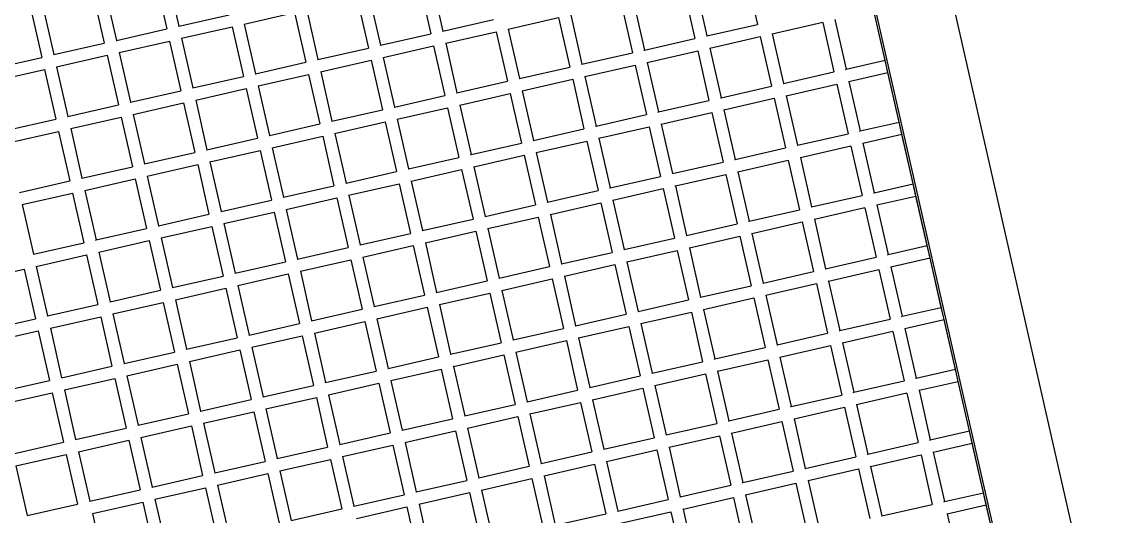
# Model space of a CAD drawing. Header units: inches. Extents: x -1841 to -80, y -100 to 1021.
# Drawn here: x -463.329 to -462.561, y 568.823 to 569.17 of the extents above; entities that cross this region are included whole.
import ezdxf

# ---------------------------------------------------------------- set-up
doc = ezdxf.new("R2010")
doc.units = ezdxf.units.IN
doc.header["$MEASUREMENT"] = 0
doc.layers.add('Edges', color=7, linetype='Continuous')

# ---------------------------------------------------------------- blocks, each defined once
blk = doc.blocks.new('infrared patio heater fr')
at = {"layer": 'Edges'}
for p, q in [((-40, 8.228), (40, 8.228)), ((-40, 6.998), (40, 6.998)), ((38, 6.971), (-38, 6.971)), ((-6.7, 6.971), (-7.514, 6.971)), ((-6.7, 6.329), (-6.7, 6.971)), ((-6.501, 6.971), (-6.7, 6.971)), ((-6.499, 6.329), (-6.501, 6.971)), ((-5.687, 6.971), (-6.501, 6.971)), ((-5.687, 6.329), (-5.687, 6.971)), ((-5.487, 6.971), (-5.687, 6.971)), ((-5.486, 6.329), (-5.487, 6.971)), ((-4.674, 6.971), (-5.487, 6.971)), ((-4.674, 6.329), (-4.674, 6.971)), ((-4.474, 6.971), (-4.674, 6.971)), ((-4.473, 6.329), (-4.474, 6.971)), ((-3.66, 6.971), (-4.474, 6.971)), ((-3.66, 6.329), (-3.66, 6.971)), ((-3.461, 6.971), (-3.66, 6.971)), ((-3.459, 6.329), (-3.461, 6.971)), ((-2.647, 6.971), (-3.461, 6.971)), ((-2.647, 6.329), (-2.647, 6.971)), ((-2.447, 6.971), (-2.647, 6.971)), ((-2.446, 6.329), (-2.447, 6.971)), ((-1.634, 6.971), (-2.447, 6.971)), ((-1.634, 6.329), (-1.634, 6.971)), ((-1.434, 6.971), (-1.634, 6.971)), ((-1.433, 6.329), (-1.434, 6.971)), ((-0.62, 6.971), (-1.434, 6.971)), ((-0.62, 6.329), (-0.62, 6.971)), ((-0.421, 6.971), (-0.62, 6.971)), ((-0.419, 6.329), (-0.421, 6.971)), ((0.393, 6.971), (-0.421, 6.971)), ((0.393, 6.329), (0.393, 6.971)), ((0.593, 6.971), (0.393, 6.971)), ((0.594, 6.329), (0.593, 6.971)), ((1.406, 6.971), (0.593, 6.971)), ((-7.513, 6.329), (-6.7, 6.329)), ((-6.7, 6.318), (-6.7, 6.329)), ((-6.501, 6.325), (-6.499, 6.329)), ((-6.499, 6.329), (-5.687, 6.329)), ((-5.687, 6.318), (-5.687, 6.329)), ((-5.487, 6.325), (-5.486, 6.329)), ((-5.486, 6.329), (-4.674, 6.329)), ((-4.674, 6.318), (-4.674, 6.329)), ((-4.474, 6.325), (-4.473, 6.329)), ((-4.473, 6.329), (-3.66, 6.329)), ((-3.66, 6.318), (-3.66, 6.329)), ((-3.461, 6.325), (-3.459, 6.329)), ((-3.459, 6.329), (-2.647, 6.329)), ((-2.647, 6.318), (-2.647, 6.329)), ((-2.447, 6.325), (-2.446, 6.329)), ((-2.446, 6.329), (-1.634, 6.329)), ((-1.634, 6.318), (-1.634, 6.329)), ((-1.434, 6.325), (-1.433, 6.329)), ((-1.433, 6.329), (-0.62, 6.329)), ((-0.62, 6.318), (-0.62, 6.329)), ((-0.421, 6.325), (-0.419, 6.329)), ((-0.419, 6.329), (0.393, 6.329)), ((0.393, 6.318), (0.393, 6.329)), ((0.593, 6.325), (0.594, 6.329)), ((0.594, 6.329), (1.406, 6.329)), ((-7.513, 5.303), (-7.514, 6.131)), ((-7.511, 6.131), (-6.7, 6.131)), ((-6.7, 5.303), (-6.7, 6.131)), ((-6.499, 5.303), (-6.501, 6.131)), ((-6.498, 6.131), (-5.687, 6.131)), ((-5.687, 5.303), (-5.687, 6.131)), ((-5.486, 5.303), (-5.487, 6.131)), ((-5.485, 6.131), (-4.674, 6.131)), ((-4.674, 5.303), (-4.674, 6.131)), ((-4.473, 5.303), (-4.474, 6.131)), ((-4.471, 6.131), (-3.66, 6.131)), ((-3.66, 5.303), (-3.66, 6.131)), ((-3.459, 5.303), (-3.461, 6.131)), ((-3.458, 6.131), (-2.647, 6.131)), ((-2.647, 5.303), (-2.647, 6.131)), ((-2.446, 5.303), (-2.448, 6.131)), ((-2.445, 6.131), (-1.634, 6.131)), ((-1.634, 5.303), (-1.634, 6.131)), ((-1.433, 5.303), (-1.434, 6.131)), ((-1.431, 6.131), (-0.62, 6.131)), ((-0.62, 5.303), (-0.62, 6.131)), ((-0.419, 5.303), (-0.421, 6.131)), ((-0.418, 6.131), (0.393, 6.131)), ((0.393, 5.303), (0.393, 6.131)), ((-7.514, 5.299), (-7.513, 5.303)), ((-7.513, 5.303), (-6.7, 5.303)), ((-6.7, 5.295), (-6.7, 5.303)), ((-6.501, 5.299), (-6.499, 5.303)), ((-6.499, 5.303), (-5.687, 5.303)), ((-5.687, 5.295), (-5.687, 5.303)), ((-5.487, 5.299), (-5.486, 5.303)), ((-5.486, 5.303), (-4.674, 5.303)), ((-4.674, 5.295), (-4.674, 5.303)), ((-4.474, 5.299), (-4.473, 5.303)), ((-4.473, 5.303), (-3.66, 5.303)), ((-3.66, 5.295), (-3.66, 5.303)), ((-3.461, 5.299), (-3.459, 5.303)), ((-3.459, 5.303), (-2.647, 5.303)), ((-2.647, 5.295), (-2.647, 5.303)), ((-2.447, 5.299), (-2.446, 5.303)), ((-2.446, 5.303), (-1.634, 5.303)), ((-1.634, 5.293), (-1.634, 5.303)), ((-1.434, 5.299), (-1.433, 5.303)), ((-1.433, 5.303), (-0.62, 5.303)), ((-0.62, 5.295), (-0.62, 5.303)), ((-0.421, 5.299), (-0.419, 5.303)), ((-0.419, 5.303), (0.393, 5.303)), ((0.393, 5.295), (0.393, 5.303)), ((-8.528, 5.105), (-7.714, 5.105)), ((-7.714, 4.277), (-7.714, 5.105)), ((-7.515, 5.105), (-6.7, 5.105)), ((-7.513, 4.277), (-7.515, 5.105)), ((-6.7, 4.277), (-6.7, 5.105)), ((-6.502, 5.105), (-5.687, 5.105)), ((-6.499, 4.277), (-6.502, 5.105)), ((-5.687, 4.277), (-5.687, 5.105)), ((-5.488, 5.105), (-4.674, 5.105)), ((-5.486, 4.277), (-5.488, 5.105)), ((-4.674, 4.277), (-4.674, 5.105)), ((-4.474, 5.105), (-3.66, 5.105)), ((-4.473, 4.277), (-4.474, 5.105)), ((-3.66, 4.277), (-3.66, 5.105)), ((-3.461, 5.105), (-2.647, 5.105)), ((-3.459, 4.277), (-3.461, 5.105)), ((-2.647, 4.277), (-2.647, 5.105)), ((-2.447, 5.105), (-1.634, 5.105)), ((-2.446, 4.277), (-2.447, 5.105)), ((-1.634, 4.277), (-1.634, 5.105)), ((-1.434, 5.105), (-0.62, 5.105)), ((-1.433, 4.277), (-1.434, 5.105)), ((-0.62, 4.277), (-0.62, 5.105)), ((-0.421, 5.105), (0.393, 5.105)), ((-0.419, 4.277), (-0.421, 5.105)), ((-8.526, 4.277), (-7.714, 4.277)), ((-7.714, 4.269), (-7.714, 4.277)), ((-7.514, 4.273), (-7.513, 4.277)), ((-7.513, 4.277), (-6.7, 4.277)), ((-6.7, 4.269), (-6.7, 4.277)), ((-6.501, 4.273), (-6.499, 4.277)), ((-6.499, 4.277), (-5.687, 4.277)), ((-5.687, 4.269), (-5.687, 4.277)), ((-5.487, 4.273), (-5.486, 4.277)), ((-5.486, 4.277), (-4.674, 4.277)), ((-4.674, 4.269), (-4.674, 4.277)), ((-4.474, 4.273), (-4.473, 4.277)), ((-4.473, 4.277), (-3.66, 4.277)), ((-3.66, 4.269), (-3.66, 4.277)), ((-3.461, 4.273), (-3.459, 4.277)), ((-3.459, 4.277), (-2.647, 4.277)), ((-2.647, 4.269), (-2.647, 4.277)), ((-2.447, 4.273), (-2.446, 4.277)), ((-2.446, 4.277), (-1.634, 4.277)), ((-1.634, 4.267), (-1.634, 4.277)), ((-1.434, 4.273), (-1.433, 4.277)), ((-1.433, 4.277), (-0.62, 4.277)), ((-0.62, 4.269), (-0.62, 4.277)), ((-0.421, 4.273), (-0.419, 4.277)), ((-0.419, 4.277), (0.393, 4.277)), ((-8.527, 4.079), (-7.714, 4.079)), ((-7.714, 3.251), (-7.714, 4.079)), ((-7.514, 4.079), (-6.7, 4.079)), ((-7.513, 3.251), (-7.514, 4.079)), ((-6.7, 3.251), (-6.7, 4.079)), ((-6.501, 4.079), (-5.687, 4.079)), ((-6.5, 3.251), (-6.501, 4.079)), ((-5.687, 3.251), (-5.687, 4.079)), ((-5.487, 4.079), (-4.674, 4.079)), ((-5.486, 3.251), (-5.487, 4.079)), ((-4.674, 3.251), (-4.674, 4.079)), ((-4.474, 4.079), (-3.66, 4.079)), ((-4.473, 3.251), (-4.474, 4.079)), ((-3.66, 3.251), (-3.66, 4.079)), ((-3.461, 4.079), (-2.647, 4.079)), ((-3.46, 3.251), (-3.461, 4.079)), ((-2.647, 3.251), (-2.647, 4.079)), ((-2.447, 4.079), (-1.634, 4.079)), ((-2.446, 3.251), (-2.447, 4.079)), ((-1.634, 3.251), (-1.634, 4.079)), ((-1.434, 4.079), (-0.62, 4.079)), ((-1.433, 3.251), (-1.434, 4.079)), ((-0.62, 3.251), (-0.62, 4.079)), ((-0.421, 4.079), (0.393, 4.079)), ((-0.42, 3.251), (-0.421, 4.079)), ((-8.526, 3.251), (-7.714, 3.251)), ((-7.714, 3.242), (-7.714, 3.251)), ((-7.514, 3.245), (-7.513, 3.251)), ((-7.513, 3.251), (-6.7, 3.251)), ((-6.7, 3.242), (-6.7, 3.251)), ((-6.501, 3.245), (-6.5, 3.251)), ((-6.5, 3.251), (-5.687, 3.251)), ((-5.687, 3.242), (-5.687, 3.251)), ((-5.487, 3.245), (-5.486, 3.251)), ((-5.486, 3.251), (-4.674, 3.251)), ((-4.674, 3.242), (-4.674, 3.251)), ((-4.474, 3.245), (-4.473, 3.251)), ((-4.473, 3.251), (-3.66, 3.251)), ((-3.66, 3.242), (-3.66, 3.251)), ((-3.461, 3.245), (-3.46, 3.251)), ((-3.46, 3.251), (-2.647, 3.251)), ((-2.647, 3.242), (-2.647, 3.251)), ((-2.447, 3.245), (-2.446, 3.251)), ((-2.446, 3.251), (-1.634, 3.251)), ((-1.634, 3.242), (-1.634, 3.251)), ((-1.434, 3.245), (-1.433, 3.251)), ((-1.433, 3.251), (-0.62, 3.251)), ((-0.62, 3.242), (-0.62, 3.251)), ((-0.421, 3.245), (-0.42, 3.251)), ((-0.42, 3.251), (0.393, 3.251)), ((-8.527, 3.053), (-7.714, 3.053)), ((-7.714, 2.225), (-7.714, 3.053)), ((-7.514, 3.053), (-6.7, 3.053)), ((-7.513, 2.225), (-7.514, 3.053)), ((-6.7, 2.225), (-6.7, 3.053)), ((-6.501, 3.053), (-5.687, 3.053)), ((-6.5, 2.225), (-6.501, 3.053)), ((-5.687, 2.225), (-5.687, 3.053)), ((-5.487, 3.053), (-4.674, 3.053)), ((-5.486, 2.225), (-5.487, 3.053)), ((-4.674, 2.225), (-4.674, 3.053)), ((-4.474, 3.053), (-3.66, 3.053)), ((-4.473, 2.225), (-4.474, 3.053)), ((-3.66, 2.225), (-3.66, 3.053)), ((-3.461, 3.053), (-2.647, 3.053)), ((-3.46, 2.225), (-3.461, 3.053)), ((-2.647, 2.225), (-2.647, 3.053)), ((-2.447, 3.053), (-1.634, 3.053)), ((-2.446, 2.225), (-2.447, 3.053)), ((-1.634, 2.225), (-1.634, 3.053)), ((-1.434, 3.053), (-0.62, 3.053)), ((-1.433, 2.225), (-1.434, 3.053)), ((-0.62, 2.225), (-0.62, 3.053)), ((-0.421, 3.053), (0.393, 3.053)), ((-0.42, 2.225), (-0.421, 3.053)), ((-8.526, 2.225), (-7.714, 2.225)), ((-7.714, 2.217), (-7.714, 2.225)), ((-7.514, 2.221), (-7.513, 2.225)), ((-7.513, 2.225), (-6.7, 2.225)), ((-6.7, 2.218), (-6.7, 2.225)), ((-6.501, 2.221), (-6.5, 2.225)), ((-6.5, 2.225), (-5.687, 2.225)), ((-5.687, 2.218), (-5.687, 2.225)), ((-5.487, 2.221), (-5.486, 2.225)), ((-5.486, 2.225), (-4.674, 2.225)), ((-4.674, 2.218), (-4.674, 2.225)), ((-4.474, 2.221), (-4.473, 2.225)), ((-4.473, 2.225), (-3.66, 2.225)), ((-3.66, 2.218), (-3.66, 2.225)), ((-3.461, 2.221), (-3.46, 2.225)), ((-3.46, 2.225), (-2.647, 2.225)), ((-2.647, 2.218), (-2.647, 2.225)), ((-2.447, 2.221), (-2.446, 2.225)), ((-2.446, 2.225), (-1.634, 2.225)), ((-1.634, 2.218), (-1.634, 2.225)), ((-1.434, 2.221), (-1.433, 2.225)), ((-1.433, 2.225), (-0.62, 2.225)), ((-0.62, 2.218), (-0.62, 2.225)), ((-0.421, 2.221), (-0.42, 2.225)), ((-0.42, 2.225), (0.393, 2.225)), ((-8.527, 2.027), (-7.714, 2.027)), ((-8.526, 1.199), (-8.527, 2.027)), ((-7.714, 1.199), (-7.714, 2.027)), ((-7.514, 2.027), (-6.7, 2.027)), ((-7.513, 1.199), (-7.514, 2.027)), ((-6.7, 1.199), (-6.7, 2.027)), ((-6.501, 2.027), (-5.687, 2.027)), ((-6.5, 1.199), (-6.501, 2.027)), ((-5.687, 1.199), (-5.687, 2.027)), ((-5.487, 2.027), (-4.674, 2.027)), ((-5.486, 1.199), (-5.487, 2.027)), ((-4.674, 1.199), (-4.674, 2.027)), ((-4.474, 2.027), (-3.66, 2.027)), ((-4.473, 1.199), (-4.474, 2.027)), ((-3.66, 1.199), (-3.66, 2.027)), ((-3.461, 2.027), (-2.647, 2.027)), ((-3.46, 1.199), (-3.461, 2.027)), ((-2.647, 1.199), (-2.647, 2.027)), ((-2.447, 2.027), (-1.634, 2.027)), ((-2.446, 1.199), (-2.447, 2.027)), ((-1.634, 1.199), (-1.634, 2.027)), ((-1.434, 2.027), (-0.62, 2.027)), ((-1.433, 1.199), (-1.434, 2.027)), ((-0.62, 1.199), (-0.62, 2.027)), ((-0.421, 2.027), (0.393, 2.027)), ((-0.42, 1.199), (-0.421, 2.027)), ((-8.527, 1.196), (-8.526, 1.199)), ((-8.526, 1.199), (-7.714, 1.199)), ((-7.714, 1.193), (-7.714, 1.199)), ((-7.514, 1.196), (-7.513, 1.199)), ((-7.513, 1.199), (-6.7, 1.199)), ((-6.7, 1.193), (-6.7, 1.199)), ((-6.501, 1.196), (-6.5, 1.199)), ((-6.5, 1.199), (-5.687, 1.199)), ((-5.687, 1.193), (-5.687, 1.199)), ((-5.487, 1.196), (-5.486, 1.199)), ((-5.486, 1.199), (-4.674, 1.199)), ((-4.674, 1.193), (-4.674, 1.199)), ((-4.474, 1.196), (-4.473, 1.199)), ((-4.473, 1.199), (-3.66, 1.199)), ((-3.66, 1.193), (-3.66, 1.199)), ((-3.461, 1.196), (-3.46, 1.199)), ((-3.46, 1.199), (-2.647, 1.199)), ((-2.647, 1.193), (-2.647, 1.199)), ((-2.447, 1.196), (-2.446, 1.199)), ((-2.446, 1.199), (-1.634, 1.199)), ((-1.634, 1.193), (-1.634, 1.199)), ((-1.434, 1.196), (-1.433, 1.199)), ((-1.433, 1.199), (-0.62, 1.199)), ((-0.62, 1.193), (-0.62, 1.199)), ((-8.727, 0.173), (-8.727, 1.001)), ((-8.527, 1.001), (-7.714, 1.001)), ((-8.526, 0.173), (-8.527, 1.001)), ((-7.714, 0.173), (-7.714, 1.001)), ((-7.514, 1.001), (-6.7, 1.001)), ((-7.513, 0.173), (-7.514, 1.001)), ((-6.7, 0.173), (-6.7, 1.001)), ((-6.501, 1.001), (-5.687, 1.001)), ((-6.5, 0.173), (-6.501, 1.001)), ((-5.687, 0.173), (-5.687, 1.001)), ((-5.487, 1.001), (-4.674, 1.001)), ((-5.486, 0.173), (-5.487, 1.001)), ((-4.674, 0.173), (-4.674, 1.001)), ((-4.474, 1.001), (-3.66, 1.001)), ((-4.473, 0.173), (-4.474, 1.001)), ((-3.66, 0.173), (-3.66, 1.001)), ((-3.461, 1.001), (-2.647, 1.001)), ((-3.46, 0.173), (-3.461, 1.001)), ((-2.647, 0.173), (-2.647, 1.001)), ((-2.447, 1.001), (-1.634, 1.001)), ((-2.446, 0.173), (-2.447, 1.001)), ((-1.634, 0.173), (-1.634, 1.001)), ((-1.434, 1.001), (-0.62, 1.001)), ((-1.433, 0.173), (-1.434, 1.001)), ((-0.62, 0.173), (-0.62, 1.001)), ((-9.54, 0.173), (-8.727, 0.173)), ((-8.727, 0.167), (-8.727, 0.173)), ((-8.527, 0.17), (-8.526, 0.173)), ((-8.526, 0.173), (-7.714, 0.173)), ((-7.714, 0.167), (-7.714, 0.173)), ((-7.514, 0.17), (-7.513, 0.173)), ((-7.513, 0.173), (-6.7, 0.173)), ((-6.7, 0.167), (-6.7, 0.173)), ((-6.501, 0.17), (-6.5, 0.173)), ((-6.5, 0.173), (-5.687, 0.173)), ((-5.687, 0.167), (-5.687, 0.173)), ((-5.487, 0.17), (-5.486, 0.173)), ((-5.486, 0.173), (-4.674, 0.173)), ((-4.674, 0.167), (-4.674, 0.173)), ((-4.474, 0.17), (-4.473, 0.173)), ((-4.473, 0.173), (-3.66, 0.173)), ((-3.66, 0.167), (-3.66, 0.173)), ((-3.461, 0.17), (-3.46, 0.173)), ((-3.46, 0.173), (-2.647, 0.173)), ((-2.647, 0.167), (-2.647, 0.173)), ((-2.447, 0.17), (-2.446, 0.173)), ((-2.446, 0.173), (-1.634, 0.173)), ((-1.634, 0.167), (-1.634, 0.173)), ((-1.434, 0.17), (-1.433, 0.173)), ((-1.433, 0.173), (-0.62, 0.173)), ((-9.541, -0.026), (-8.727, -0.025)), ((-8.727, -0.853), (-8.727, -0.025)), ((-8.527, -0.026), (-7.714, -0.025)), ((-8.526, -0.853), (-8.527, -0.026)), ((-7.714, -0.853), (-7.714, -0.025)), ((-7.514, -0.026), (-6.7, -0.025)), ((-7.512, -0.853), (-7.514, -0.026)), ((-6.7, -0.853), (-6.7, -0.025)), ((-6.501, -0.026), (-5.687, -0.025)), ((-6.499, -0.853), (-6.501, -0.026)), ((-5.687, -0.853), (-5.687, -0.025)), ((-5.487, -0.026), (-4.674, -0.025)), ((-5.486, -0.853), (-5.487, -0.026)), ((-4.674, -0.853), (-4.674, -0.025)), ((-4.474, -0.026), (-3.66, -0.025)), ((-4.472, -0.853), (-4.474, -0.026)), ((-3.66, -0.853), (-3.66, -0.025)), ((-3.461, -0.026), (-2.647, -0.025)), ((-3.459, -0.853), (-3.461, -0.026)), ((-2.647, -0.853), (-2.647, -0.025)), ((-2.447, -0.026), (-1.634, -0.025)), ((-2.446, -0.853), (-2.447, -0.026)), ((-1.634, -0.853), (-1.634, -0.025)), ((-1.434, -0.026), (-0.62, -0.025)), ((-1.432, -0.853), (-1.434, -0.026)), ((-9.539, -0.853), (-8.727, -0.853)), ((-8.727, -0.859), (-8.727, -0.853)), ((-8.527, -0.855), (-8.526, -0.853)), ((-8.526, -0.853), (-7.714, -0.853)), ((-7.714, -0.859), (-7.714, -0.853)), ((-7.514, -0.855), (-7.512, -0.853)), ((-7.512, -0.853), (-6.7, -0.853)), ((-6.7, -0.859), (-6.7, -0.853)), ((-6.501, -0.855), (-6.499, -0.853)), ((-6.499, -0.853), (-5.687, -0.853)), ((-5.687, -0.859), (-5.687, -0.853)), ((-5.487, -0.855), (-5.486, -0.853)), ((-5.486, -0.853), (-4.674, -0.853)), ((-4.674, -0.859), (-4.674, -0.853)), ((-4.474, -0.855), (-4.472, -0.853)), ((-4.472, -0.853), (-3.66, -0.853)), ((-3.66, -0.859), (-3.66, -0.853)), ((-3.461, -0.855), (-3.459, -0.853)), ((-3.459, -0.853), (-2.647, -0.853)), ((-2.647, -0.859), (-2.647, -0.853)), ((-2.447, -0.855), (-2.446, -0.853)), ((-2.446, -0.853), (-1.634, -0.853)), ((-1.634, -0.859), (-1.634, -0.853)), ((-1.434, -0.855), (-1.432, -0.853)), ((-1.432, -0.853), (-0.62, -0.853)), ((-9.541, -1.052), (-8.727, -1.051)), ((-8.727, -1.879), (-8.727, -1.051)), ((-8.527, -1.052), (-7.714, -1.051)), ((-8.527, -1.881), (-8.527, -1.052)), ((-7.714, -1.879), (-7.714, -1.051)), ((-7.514, -1.052), (-6.7, -1.051)), ((-7.514, -1.881), (-7.514, -1.052)), ((-6.7, -1.879), (-6.7, -1.051)), ((-6.501, -1.052), (-5.687, -1.051)), ((-6.501, -1.881), (-6.501, -1.052)), ((-5.687, -1.879), (-5.687, -1.051)), ((-5.487, -1.052), (-4.674, -1.051)), ((-5.487, -1.881), (-5.487, -1.052)), ((-4.674, -1.879), (-4.674, -1.051)), ((-4.474, -1.052), (-3.66, -1.051)), ((-4.474, -1.881), (-4.474, -1.052)), ((-3.66, -1.879), (-3.66, -1.051)), ((-3.461, -1.052), (-2.647, -1.051)), ((-3.461, -1.881), (-3.461, -1.052)), ((-2.647, -1.879), (-2.647, -1.051)), ((-2.447, -1.052), (-1.634, -1.051)), ((-2.447, -1.881), (-2.447, -1.052)), ((-1.634, -1.879), (-1.634, -1.051)), ((-1.434, -1.052), (-0.62, -1.051)), ((-1.434, -1.881), (-1.434, -1.052)), ((-9.538, -1.879), (-8.727, -1.879)), ((-8.727, -1.884), (-8.727, -1.879)), ((-8.525, -1.879), (-7.714, -1.879)), ((-7.714, -1.884), (-7.714, -1.879)), ((-7.511, -1.879), (-6.7, -1.879)), ((-6.7, -1.884), (-6.7, -1.879)), ((-6.498, -1.879), (-5.687, -1.879)), ((-5.687, -1.884), (-5.687, -1.879)), ((-5.485, -1.879), (-4.674, -1.879)), ((-4.674, -1.884), (-4.674, -1.879)), ((-4.471, -1.879), (-3.66, -1.879)), ((-3.66, -1.884), (-3.66, -1.879)), ((-3.458, -1.879), (-2.647, -1.879)), ((-2.647, -1.884), (-2.647, -1.879)), ((-2.445, -1.879), (-1.634, -1.879)), ((-1.634, -1.884), (-1.634, -1.879)), ((-1.431, -1.879), (-0.62, -1.879)), ((-9.541, -2.905), (-9.541, -2.077)), ((-9.541, -2.077), (-8.727, -2.077)), ((-8.727, -2.905), (-8.727, -2.077)), ((-8.527, -2.905), (-8.527, -2.077)), ((-8.527, -2.077), (-7.714, -2.077)), ((-7.714, -2.905), (-7.714, -2.077)), ((-7.514, -2.905), (-7.514, -2.077)), ((-7.514, -2.077), (-6.7, -2.077)), ((-6.7, -2.905), (-6.7, -2.077)), ((-6.501, -2.905), (-6.501, -2.077)), ((-6.501, -2.077), (-5.687, -2.077)), ((-5.687, -2.905), (-5.687, -2.077)), ((-5.487, -2.905), (-5.487, -2.077)), ((-5.487, -2.077), (-4.674, -2.077)), ((-4.674, -2.905), (-4.674, -2.077)), ((-4.474, -2.905), (-4.474, -2.077)), ((-4.474, -2.077), (-3.66, -2.077)), ((-3.66, -2.905), (-3.66, -2.077)), ((-3.461, -2.905), (-3.461, -2.077)), ((-3.461, -2.077), (-2.647, -2.077)), ((-2.647, -2.905), (-2.647, -2.077)), ((-2.447, -2.905), (-2.447, -2.077)), ((-2.447, -2.077), (-1.634, -2.077)), ((-1.634, -2.905), (-1.634, -2.077)), ((-1.434, -2.905), (-1.434, -2.077)), ((-1.434, -2.077), (-0.62, -2.077)), ((-9.541, -2.905), (-8.727, -2.905)), ((-8.727, -2.909), (-8.727, -2.905)), ((-8.527, -2.905), (-7.714, -2.905)), ((-7.714, -2.909), (-7.714, -2.905)), ((-7.514, -2.905), (-6.7, -2.905)), ((-6.7, -2.909), (-6.7, -2.905)), ((-6.501, -2.905), (-5.687, -2.905)), ((-5.687, -2.909), (-5.687, -2.905)), ((-5.487, -2.905), (-4.674, -2.905)), ((-4.674, -2.909), (-4.674, -2.905)), ((-4.474, -2.905), (-3.66, -2.905)), ((-3.66, -2.909), (-3.66, -2.905)), ((-3.461, -2.905), (-2.647, -2.905)), ((-2.647, -2.909), (-2.647, -2.905)), ((-2.447, -2.905), (-1.634, -2.905)), ((-1.634, -2.909), (-1.634, -2.905)), ((-9.74, -3.931), (-9.74, -3.103)), ((-9.541, -3.931), (-9.541, -3.103)), ((-9.541, -3.103), (-8.727, -3.103)), ((-8.727, -3.931), (-8.727, -3.103)), ((-8.527, -3.931), (-8.527, -3.103)), ((-8.527, -3.103), (-7.714, -3.103)), ((-7.714, -3.931), (-7.714, -3.103)), ((-7.514, -3.931), (-7.514, -3.103)), ((-7.514, -3.103), (-6.7, -3.103)), ((-6.7, -3.931), (-6.7, -3.103)), ((-6.501, -3.931), (-6.501, -3.103)), ((-6.501, -3.103), (-5.687, -3.103)), ((-5.687, -3.931), (-5.687, -3.103)), ((-5.487, -3.931), (-5.487, -3.103)), ((-5.487, -3.103), (-4.674, -3.103)), ((-4.674, -3.931), (-4.674, -3.103)), ((-4.474, -3.931), (-4.474, -3.103)), ((-4.474, -3.103), (-3.66, -3.103)), ((-3.66, -3.931), (-3.66, -3.103)), ((-3.461, -3.931), (-3.461, -3.103)), ((-3.461, -3.103), (-2.647, -3.103)), ((-2.647, -3.931), (-2.647, -3.103)), ((-2.447, -3.931), (-2.447, -3.103)), ((-2.447, -3.103), (-1.634, -3.103)), ((-1.634, -3.931), (-1.634, -3.103)), ((-10.554, -3.931), (-9.74, -3.931)), ((-9.74, -3.936), (-9.74, -3.931)), ((-9.541, -3.931), (-8.727, -3.931)), ((-8.727, -3.936), (-8.727, -3.931)), ((-8.527, -3.931), (-7.714, -3.931)), ((-7.714, -3.936), (-7.714, -3.931)), ((-7.514, -3.931), (-6.7, -3.931)), ((-6.7, -3.936), (-6.7, -3.931)), ((-6.501, -3.931), (-5.687, -3.931)), ((-5.687, -3.936), (-5.687, -3.931)), ((-5.487, -3.931), (-4.674, -3.931)), ((-4.674, -3.936), (-4.674, -3.931)), ((-4.474, -3.931), (-3.66, -3.931)), ((-3.66, -3.936), (-3.66, -3.931)), ((-3.461, -3.931), (-2.647, -3.931)), ((-2.647, -3.936), (-2.647, -3.931)), ((-2.447, -3.931), (-1.634, -3.931)), ((-10.554, -4.129), (-9.74, -4.129)), ((-9.74, -4.957), (-9.74, -4.129)), ((-9.541, -4.957), (-9.541, -4.129)), ((-9.541, -4.129), (-8.727, -4.129)), ((-8.727, -4.957), (-8.727, -4.129)), ((-8.527, -4.957), (-8.527, -4.129)), ((-8.527, -4.129), (-7.714, -4.129)), ((-7.714, -4.957), (-7.714, -4.129)), ((-7.514, -4.957), (-7.514, -4.129)), ((-7.514, -4.129), (-6.7, -4.129)), ((-6.7, -4.957), (-6.7, -4.129)), ((-6.501, -4.957), (-6.501, -4.129)), ((-6.501, -4.129), (-5.687, -4.129)), ((-5.687, -4.957), (-5.687, -4.129)), ((-5.487, -4.957), (-5.487, -4.129)), ((-5.487, -4.129), (-4.674, -4.129)), ((-4.674, -4.957), (-4.674, -4.129)), ((-4.474, -4.957), (-4.474, -4.129)), ((-4.474, -4.129), (-3.66, -4.129)), ((-3.66, -4.957), (-3.66, -4.129)), ((-3.461, -4.957), (-3.461, -4.129)), ((-3.461, -4.129), (-2.647, -4.129)), ((-2.647, -4.957), (-2.647, -4.129)), ((-2.447, -4.957), (-2.447, -4.129)), ((-2.447, -4.129), (-1.634, -4.129)), ((-10.554, -4.957), (-9.74, -4.957)), ((-9.74, -4.963), (-9.74, -4.957)), ((-9.541, -4.957), (-8.727, -4.957)), ((-8.727, -4.963), (-8.727, -4.957)), ((-8.527, -4.957), (-7.714, -4.957)), ((-7.714, -4.963), (-7.714, -4.957)), ((-7.514, -4.957), (-6.7, -4.957)), ((-6.7, -4.963), (-6.7, -4.957)), ((-6.501, -4.957), (-5.687, -4.957)), ((-5.687, -4.963), (-5.687, -4.957)), ((-5.487, -4.957), (-4.674, -4.957)), ((-4.674, -4.963), (-4.674, -4.957)), ((-4.474, -4.957), (-3.66, -4.957)), ((-3.66, -4.963), (-3.66, -4.957)), ((-3.461, -4.957), (-2.647, -4.957)), ((-2.647, -4.963), (-2.647, -4.957)), ((-2.447, -4.957), (-1.634, -4.957)), ((-10.554, -5.155), (-9.74, -5.155)), ((-9.74, -5.983), (-9.74, -5.155)), ((-9.541, -5.983), (-9.541, -5.155)), ((-9.541, -5.155), (-8.727, -5.155)), ((-8.727, -5.983), (-8.727, -5.155)), ((-8.527, -5.983), (-8.527, -5.155)), ((-8.527, -5.155), (-7.714, -5.155)), ((-7.714, -5.983), (-7.714, -5.155)), ((-7.514, -5.983), (-7.514, -5.155)), ((-7.514, -5.155), (-6.7, -5.155)), ((-6.7, -5.983), (-6.7, -5.155)), ((-6.501, -5.983), (-6.501, -5.155)), ((-6.501, -5.155), (-5.687, -5.155)), ((-5.687, -5.983), (-5.687, -5.155)), ((-5.487, -5.983), (-5.487, -5.155)), ((-5.487, -5.155), (-4.674, -5.155)), ((-4.674, -5.983), (-4.674, -5.155)), ((-4.474, -5.983), (-4.474, -5.155)), ((-4.474, -5.155), (-3.66, -5.155)), ((-3.66, -5.983), (-3.66, -5.155)), ((-3.461, -5.983), (-3.461, -5.155)), ((-3.461, -5.155), (-2.647, -5.155)), ((-2.647, -5.983), (-2.647, -5.155)), ((-2.447, -5.983), (-2.447, -5.155)), ((-2.447, -5.155), (-1.634, -5.155)), ((-10.554, -5.983), (-9.74, -5.983)), ((-9.74, -5.989), (-9.74, -5.983)), ((-9.541, -5.983), (-8.727, -5.983)), ((-8.727, -5.989), (-8.727, -5.983)), ((-8.527, -5.983), (-7.714, -5.983)), ((-7.714, -5.989), (-7.714, -5.983)), ((-7.514, -5.983), (-6.7, -5.983)), ((-6.7, -5.989), (-6.7, -5.983)), ((-6.501, -5.983), (-5.687, -5.983)), ((-5.687, -5.989), (-5.687, -5.983)), ((-5.487, -5.983), (-4.674, -5.983)), ((-4.674, -5.989), (-4.674, -5.983)), ((-4.474, -5.983), (-3.66, -5.983)), ((-3.66, -5.989), (-3.66, -5.983)), ((-3.461, -5.983), (-2.647, -5.983)), ((-2.647, -5.989), (-2.647, -5.983)), ((-2.447, -5.983), (-1.634, -5.983)), ((-10.554, -6.182), (-9.74, -6.182)), ((-9.74, -7.009), (-9.74, -6.182)), ((-9.541, -7.009), (-9.541, -6.182)), ((-9.541, -6.182), (-8.727, -6.182)), ((-8.727, -7.009), (-8.727, -6.182)), ((-8.527, -7.009), (-8.527, -6.182)), ((-8.527, -6.182), (-7.714, -6.182)), ((-7.714, -7.009), (-7.714, -6.182)), ((-7.514, -7.009), (-7.514, -6.182)), ((-7.514, -6.182), (-6.7, -6.182)), ((-6.7, -7.009), (-6.7, -6.182)), ((-6.501, -7.009), (-6.501, -6.182)), ((-6.501, -6.182), (-5.687, -6.182)), ((-5.687, -7.009), (-5.687, -6.182)), ((-5.487, -7.009), (-5.487, -6.182)), ((-5.487, -6.182), (-4.674, -6.182)), ((-4.674, -7.009), (-4.674, -6.182)), ((-4.474, -7.009), (-4.474, -6.182)), ((-4.474, -6.182), (-3.66, -6.182)), ((-3.66, -7.009), (-3.66, -6.182)), ((-3.461, -7.009), (-3.461, -6.182)), ((-3.461, -6.182), (-2.647, -6.182)), ((-2.647, -7.009), (-2.647, -6.182)), ((-2.447, -7.009), (-2.447, -6.182)), ((-2.447, -6.182), (-1.634, -6.182)), ((-7.514, -7.009), (-6.7, -7.009)), ((-6.7, -7.012), (-6.7, -7.009)), ((-6.501, -7.009), (-5.687, -7.009)), ((-5.687, -7.012), (-5.687, -7.009)), ((-5.487, -7.009), (-4.674, -7.009)), ((-4.674, -7.012), (-4.674, -7.009)), ((-4.474, -7.009), (-3.66, -7.009)), ((-3.66, -7.012), (-3.66, -7.009)), ((-3.461, -7.009), (-2.647, -7.009)), ((-2.647, -7.012), (-2.647, -7.009)), ((-2.447, -7.009), (-1.634, -7.009)), ((-6.501, -7.208), (-5.687, -7.207)), ((-6.501, -8.035), (-6.501, -7.208)), ((-5.687, -8.035), (-5.687, -7.207)), ((-5.487, -7.208), (-4.674, -7.207)), ((-5.487, -8.035), (-5.487, -7.208)), ((-4.674, -8.035), (-4.674, -7.207)), ((-4.474, -7.208), (-3.66, -7.207)), ((-4.474, -8.035), (-4.474, -7.208)), ((-3.66, -8.035), (-3.66, -7.207)), ((-3.461, -7.208), (-2.647, -7.207)), ((-3.461, -8.035), (-3.461, -7.208)), ((-2.647, -8.035), (-2.647, -7.207)), ((-3.461, -8.035), (-2.647, -8.035)), ((-2.647, -8.038), (-2.647, -8.035))]:
    blk.add_line(p, q, dxfattribs=at)

msp = doc.modelspace()

# ---------------------------------------------------------------- block references
at = {"color": 7, "lineweight": 25, "xscale": 0.04390327370764167, "yscale": 0.04390327370764167, "zscale": 0.04390327370764167, "rotation": 282.8184996599286}
msp.add_blockref('infrared patio heater fr', (-462.9555, 568.78862), dxfattribs=at)

doc.saveas('drawing.dxf')
